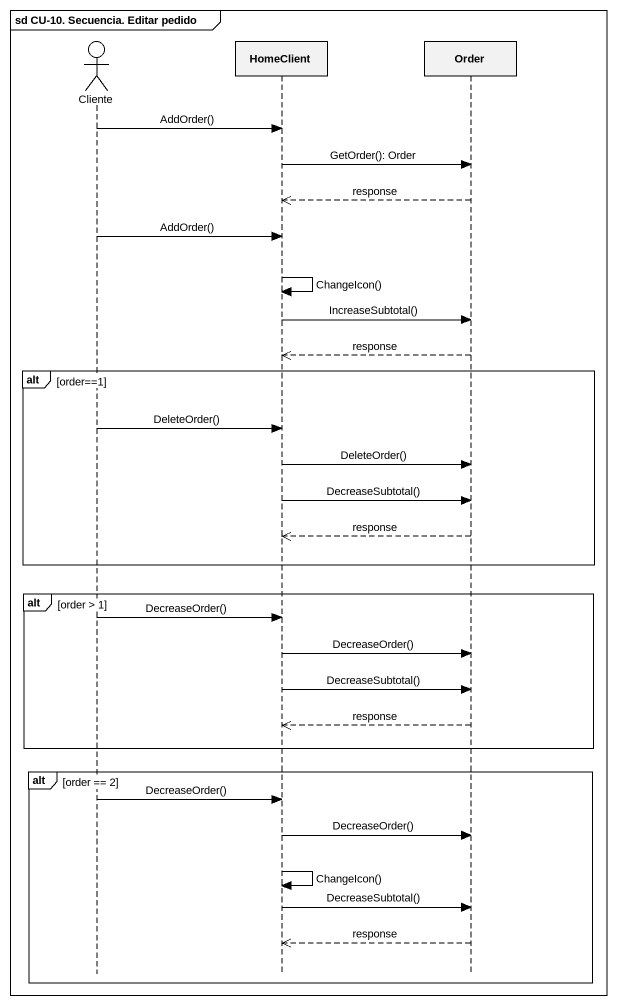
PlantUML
@startuml
mainframe sd CU-10. Secuencia. Editar pedido
hide footbox
actor Cliente
participant HomeClient
participant Order

Cliente -> HomeClient : AddOrder()
HomeClient -> Order : GetOrder(): Order
Order -->> HomeClient : response
Cliente -> HomeClient : AddOrder()
HomeClient -> HomeClient : ChangeIcon()
HomeClient -> Order : IncreaseSubtotal()
Order -->> HomeClient : response
alt order==1
  Cliente -> HomeClient : DeleteOrder()
  HomeClient -> Order : DeleteOrder()
  HomeClient -> Order : DecreaseSubtotal()
  Order -->> HomeClient : response
end
alt order > 1
  Cliente -> HomeClient : DecreaseOrder()
  HomeClient -> Order : DecreaseOrder()
  HomeClient -> Order : DecreaseSubtotal()
  Order -->> HomeClient : response
end
alt order == 2
  Cliente -> HomeClient : DecreaseOrder()
  HomeClient -> Order : DecreaseOrder()
  HomeClient -> HomeClient : ChangeIcon()
  HomeClient -> Order : DecreaseSubtotal()
  Order -->> HomeClient : response
end
@enduml
